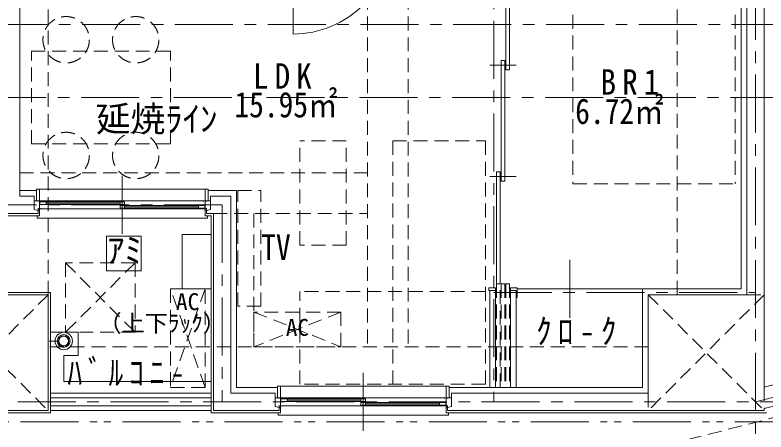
# Model space of a CAD drawing. Units: millimetres at full size; details may follow other scales. Extents: x -443943 to 462275, y -43546 to 79452.
# Drawn here: x -2979 to 3496, y -15478 to -11880 of the extents above; entities that cross this region are included whole.
import ezdxf
from ezdxf.enums import TextEntityAlignment as Align

# ---------------------------------------------------------------- set-up
doc = ezdxf.new("R2010")
doc.units = ezdxf.units.MM
doc.header["$LTSCALE"] = 100
for name, pattern in [('CHAIN1', [8, 5, -1, 1, -1]), ('DASHED1', [1.8, 1.2, -0.6]), ('DASHED2', [3, 2, -1]), ('DOUBLE_CHAIN1', [8.8, 5, -1, 0.6, -0.6, 0.6, -1])]:
    doc.linetypes.add(name, pattern=pattern)
for name, color, linetype, lineweight in [('4-0_仕上', 7, 'Continuous', 15), ('4-1_通り芯', 4, 'Continuous', 9), ('4-2_躯体', 3, 'Continuous', 20), ('4-3_建具', 4, 'Continuous', 9), ('4-5_文字', 7, 'Continuous', 15), ('4-A_目地･ﾊｯﾁ', 4, 'Continuous', 9), ('4-B_E-PANL', 1, 'Continuous', 18)]:
    doc.layers.add(name, color=color, linetype=linetype, lineweight=lineweight)
doc.styles.add('ＭＳ ゴシック', font='')
doc.styles.get('ＭＳ ゴシック').set_extended_font_data('MS Gothic')

msp = doc.modelspace()

# ---------------------------------------------------------------- linework, layer by layer
at = {"layer": '4-0_仕上', "linetype": 'DASHED1'}
for p, q in [((60.8, -8113.1), (60.8, -14743.1)), ((410.8, -8113.1), (410.8, -14743.1)), ((-2694.2, -8413.1), (-2694.2, -14293.1)), ((2730.8, -8413.1), (2730.8, -14293.1)), ((-2939.2, -13243.1), (60.8, -13243.1)), ((-1269.2, -13593.1), (60.8, -13593.1)), ((-919.2, -13593.1), (-919.2, -14743.1)), ((2480.8, -14743.1), (-2694.2, -14743.1))]:
    msp.add_line(p, q, dxfattribs=at)
at = {"layer": '4-0_仕上'}
for p, q in [((3280.8, -9863.1), (3280.8, -14243.1)), ((-2794.2, -13393.1), (-2939.2, -13393.1)), ((-1069.2, -13393.1), (-1314.2, -13393.1)), ((-1069.2, -13393.1), (-1069.2, -15093.1)), ((-2769.2, -13613.1), (-3389.2, -13613.1)), ((-1289.2, -13613.1), (-1339.2, -13613.1)), ((-1289.2, -13613.1), (-1289.2, -15313.1)), ((-1289.2, -15143.1), (-2674.2, -15143.1)), ((-716.7, -15093.1), (-1069.2, -15093.1)), ((2430.8, -15093.1), (763.3, -15093.1)), ((-2674.2, -15313.1), (-3714.2, -15313.1)), ((-2674.2, -15293.1), (-1289.2, -15293.1)), ((-691.7, -15313.1), (-1289.2, -15313.1)), ((3500.8, -15313.1), (738.3, -15313.1))]:
    msp.add_line(p, q, dxfattribs=at)
at = {"layer": '4-0_仕上', "color": 4, "linetype": 'DASHED1', "lineweight": 9}
for p, q in [((-919.2, -14443.1), (-919.2, -14743.1)), ((-169.2, -14443.1), (-919.2, -14743.1)), ((-169.2, -14743.1), (-169.2, -14443.1)), ((-919.2, -14743.1), (-169.2, -14743.1))]:
    msp.add_line(p, q, dxfattribs=at)
at = {"layer": '4-0_仕上'}
for points in [[(2430.8, -15093.1), (2430.8, -14243.1), (3280.8, -14243.1)], [(-3714.2, -14273.1), (-2674.2, -14273.1), (-2674.2, -15313.1)]]:
    msp.add_lwpolyline(points, dxfattribs=at)
at = {"layer": '4-0_仕上', "color": 4, "linetype": 'DASHED1', "lineweight": 9}
msp.add_lwpolyline([(-169.2, -14443.1), (-919.2, -14443.1), (-169.2, -14743.1)], dxfattribs=at)
at = {"layer": '4-1_通り芯', "linetype": 'CHAIN1'}
for p, q in [((3405.8, -3594.4), (3405.8, -19068.1)), ((1148.3, -11130.6), (1148.3, -15218.1)), ((3405.8, -15218.1), (15105.8, -12224.3)), ((-1194.2, -13518.1), (-5194.2, -13518.1)), ((-1194.2, -13518.1), (-1194.2, -15218.1)), ((1148.3, -14275.6), (3405.8, -14275.6)), ((-18955.9, -15218.1), (21355.8, -15218.1))]:
    msp.add_line(p, q, dxfattribs=at)
at = {"layer": '4-1_通り芯', "linetype": 'DASHED1'}
msp.add_line((-18628.4, -21030.8), (22445.6, -10524.5), dxfattribs=at)
at = {"layer": '4-1_通り芯', "color": 134, "linetype": 'DASHED2', "lineweight": 5}
msp.add_circle((9485.3, -7575.1), 6935.7, dxfattribs=at)
at = {"layer": '4-2_躯体'}
for p, q in [((3480.8, -9663.1), (3480.8, -15090.5)), ((-2939.2, -9813.1), (-2939.2, -13443.1)), ((3330.8, -9813.1), (3330.8, -14293.1)), ((-2814.2, -13443.1), (-2939.2, -13443.1)), ((-1119.2, -13443.1), (-1294.2, -13443.1)), ((-1294.2, -13558.7), (-1294.2, -13443.1)), ((-1119.2, -13443.1), (-1119.2, -15143.1)), ((-2779.2, -13593.1), (-3379.2, -13593.1)), ((-2779.2, -13593.1), (-2779.2, -13568.1)), ((-1329.2, -13568.1), (-1294.2, -13558.7)), ((-1329.2, -13568.1), (-1329.2, -13593.1)), ((-1269.2, -13593.1), (-1329.2, -13593.1)), ((-1269.2, -13593.1), (-1269.2, -15293.1)), ((-3694.2, -14293.1), (-2694.2, -14293.1)), ((-2694.2, -14293.1), (-2694.2, -15293.1)), ((2480.8, -14293.1), (3330.8, -14293.1)), ((2480.8, -15143.1), (2480.8, -14293.1)), ((3480.8, -15276.3), (4259.4, -15077.1)), ((-736.7, -15143.1), (-1119.2, -15143.1)), ((-736.7, -15143.1), (-736.7, -15258.7)), ((783.3, -15258.7), (783.3, -15143.1)), ((2480.8, -15143.1), (783.3, -15143.1)), ((-736.7, -15258.7), (-701.7, -15268.1)), ((-701.7, -15293.1), (-701.7, -15268.1)), ((748.3, -15268.1), (783.3, -15258.7)), ((748.3, -15268.1), (748.3, -15293.1)), ((3480.8, -15276.3), (3480.8, -15293.1)), ((-2694.2, -15293.1), (-3694.2, -15293.1)), ((-701.7, -15293.1), (-1269.2, -15293.1)), ((3480.8, -15293.1), (748.3, -15293.1))]:
    msp.add_line(p, q, dxfattribs=at)
at = {"layer": '4-2_躯体', "linetype": 'DASHED1'}
for p, q in [((-3694.2, -14293.1), (-2694.2, -15293.1)), ((-2694.2, -14293.1), (-3694.2, -15293.1)), ((2480.8, -14293.1), (3480.8, -15293.1)), ((2480.8, -15143.1), (2480.8, -15293.1)), ((3480.8, -15090.5), (3480.8, -15293.1))]:
    msp.add_line(p, q, dxfattribs=at)
at = {"layer": '4-2_躯体'}
for points in [[(-2814.2, -13443.1), (-2814.2, -13558.7), (-2779.2, -13568.1)], [(3480.8, -15090.5), (4180.9, -14911.4), (4217, -15052.5)]]:
    msp.add_lwpolyline(points, dxfattribs=at)
at = {"layer": '4-2_躯体', "linetype": 'DASHED1'}
msp.add_lwpolyline([(3330.8, -14293.1), (3480.8, -14293.1), (2480.8, -15293.1)], dxfattribs=at)
at = {"layer": '4-3_建具'}
for p, q in [((-581, -11130.6), (-581, -12043.9)), ((-2054.2, -13268.1), (-2054.2, -13768.1)), ((-2794.2, -13483.1), (-2814.2, -13483.1)), ((-2779.2, -13483.1), (-1329.2, -13483.1)), ((-2779.2, -13488.1), (-2779.2, -13483.1)), ((-2769.2, -13483.1), (-2769.2, -13568.1)), ((-2034.2, -13513.6), (-2766.2, -13513.6)), ((-2754.2, -13483.1), (-2754.2, -13488.1)), ((-2711.7, -13490.6), (-2711.7, -13513.6)), ((-2074.2, -13502.1), (-2711.7, -13502.1)), ((-2074.2, -13490.6), (-2074.2, -13513.6)), ((-2074.2, -13522.6), (-2074.2, -13545.6)), ((-2034.2, -13490.6), (-2034.2, -13513.6)), ((-2034.2, -13522.6), (-2034.2, -13545.6)), ((-1396.7, -13522.6), (-1396.7, -13545.6)), ((-1354.2, -13483.1), (-1354.2, -13488.1)), ((-1339.2, -13483.1), (-1339.2, -13568.1)), ((-1329.2, -13483.1), (-1329.2, -13488.1)), ((-1314.2, -13483.1), (-1294.2, -13483.1)), ((-2779.2, -13568.1), (-2779.2, -13548.1)), ((-2779.2, -13553.1), (-1329.2, -13553.1)), ((-2754.2, -13548.1), (-2754.2, -13553.1)), ((-1396.7, -13534.1), (-2034.2, -13534.1)), ((-1354.2, -13548.1), (-1354.2, -13553.1)), ((-1329.2, -13548.1), (-1329.2, -13568.1)), ((-2789.2, -13613.1), (-2789.2, -13633.1)), ((-2789.2, -13633.1), (-1319.2, -13633.1)), ((-1319.2, -13613.1), (-1319.2, -13633.1)), ((1805.8, -13993.1), (1805.8, -14493.1)), ((2430.8, -14243.1), (1350.8, -14243.1)), ((23.3, -14968.1), (23.3, -15468.1)), ((-2674.2, -15183.1), (-1289.2, -15183.1)), ((-716.7, -15183.1), (-736.7, -15183.1)), ((-701.7, -15188.1), (-701.7, -15183.1)), ((-701.7, -15183.1), (748.3, -15183.1)), ((-691.7, -15183.1), (-691.7, -15268.1)), ((-688.7, -15190.6), (43.3, -15190.6)), ((-688.7, -15213.6), (-688.7, -15190.6)), ((43.3, -15213.6), (-688.7, -15213.6)), ((-676.7, -15183.1), (-676.7, -15188.1)), ((-634.2, -15190.6), (-634.2, -15213.6)), ((3.3, -15202.1), (-634.2, -15202.1)), ((3.3, -15190.6), (3.3, -15213.6)), ((43.3, -15190.6), (43.3, -15213.6)), ((723.3, -15183.1), (723.3, -15188.1)), ((738.3, -15183.1), (738.3, -15268.1)), ((748.3, -15183.1), (748.3, -15188.1)), ((763.3, -15183.1), (783.3, -15183.1)), ((-2674.2, -15253.1), (-1289.2, -15253.1)), ((-701.7, -15268.1), (-701.7, -15248.1)), ((-701.7, -15253.1), (748.3, -15253.1)), ((-676.7, -15248.1), (-676.7, -15253.1)), ((3.3, -15222.6), (3.3, -15245.6)), ((735.3, -15222.6), (3.3, -15222.6)), ((3.3, -15245.6), (735.3, -15245.6)), ((43.3, -15222.6), (43.3, -15245.6)), ((680.8, -15234.1), (43.3, -15234.1)), ((680.8, -15222.6), (680.8, -15245.6)), ((723.3, -15248.1), (723.3, -15253.1)), ((735.3, -15245.6), (735.3, -15222.6)), ((748.3, -15248.1), (748.3, -15268.1)), ((-711.7, -15313.1), (-711.7, -15333.1)), ((-711.7, -15333.1), (758.3, -15333.1)), ((758.3, -15313.1), (758.3, -15333.1))]:
    msp.add_line(p, q, dxfattribs=at)
at = {"layer": '4-3_建具', "color": 7, "lineweight": 15}
for p, q in [((1251.8, -12353.1), (1251.8, -11353.1)), ((1284.8, -12353.1), (1284.8, -11353.1)), ((1244.8, -12273.1), (1211.8, -12273.1)), ((1211.8, -13313.1), (1211.8, -12273.1)), ((1244.8, -13313.1), (1244.8, -12273.1)), ((1340.8, -12313.1), (1115.8, -12313.1)), ((1284.8, -12353.1), (1251.8, -12353.1)), ((1340.8, -13273.1), (1115.8, -13273.1)), ((1204.8, -13233.1), (1171.8, -13233.1)), ((1171.8, -14199), (1171.8, -13233.1)), ((1204.8, -14199), (1204.8, -13233.1)), ((1244.8, -13313.1), (1211.8, -13313.1)), ((-2794.2, -13383.1), (-1314.2, -13383.1)), ((-2794.2, -13483.1), (-2794.2, -13383.1)), ((-1314.2, -13483.1), (-1314.2, -13383.1)), ((-2779.2, -13568.1), (-2769.2, -13568.1)), ((-2769.2, -13568.1), (-2769.2, -13613.1)), ((-1339.2, -13568.1), (-1329.2, -13568.1)), ((-1339.2, -13568.1), (-1339.2, -13613.1)), ((1105.8, -14233.1), (1105.8, -14258.1)), ((1164.8, -14233.1), (1105.8, -14233.1)), ((1164.8, -14233.1), (1164.8, -15093.1)), ((1291.8, -14233.1), (1350.8, -14233.1)), ((1291.8, -14233.1), (1291.8, -15093.1)), ((1350.8, -14233.1), (1350.8, -14258.1)), ((1164.8, -14258.1), (1105.8, -14258.1)), ((1115.8, -14258.1), (1115.8, -15093.1)), ((-716.7, -15083.1), (763.3, -15083.1)), ((-716.7, -15183.1), (-716.7, -15083.1)), ((-691.7, -15083.1), (-691.7, -15183.1)), ((738.3, -15083.1), (738.3, -15183.1)), ((763.3, -15183.1), (763.3, -15083.1)), ((-691.7, -15183.1), (-716.7, -15183.1)), ((738.3, -15183.1), (763.3, -15183.1)), ((-701.7, -15268.1), (-691.7, -15268.1)), ((-691.7, -15268.1), (-691.7, -15313.1)), ((738.3, -15268.1), (748.3, -15268.1)), ((738.3, -15268.1), (738.3, -15313.1))]:
    msp.add_line(p, q, dxfattribs=at)
at = {"layer": '4-3_建具', "color": 3, "lineweight": 20}
for p, q in [((-2801.1, -13593.1), (-2797.6, -13593.1)), ((-723.6, -15293.1), (-720.1, -15293.1))]:
    msp.add_line(p, q, dxfattribs=at)
at = {"layer": '4-3_建具', "linetype": 'DASHED1'}
for p, q in [((1204.8, -14199), (1171.8, -14199)), ((1171.8, -14199), (1171.8, -15093.1)), ((1204.8, -15093.1), (1204.8, -14199)), ((1211.8, -14199), (1244.8, -14199)), ((1211.8, -14199), (1211.8, -15093.1)), ((1244.8, -14199), (1244.8, -15093.1)), ((1251.8, -14199), (1284.8, -14199)), ((1251.8, -14199), (1251.8, -15093.1)), ((1284.8, -14199), (1284.8, -15093.1))]:
    msp.add_line(p, q, dxfattribs=at)
at = {"layer": '4-3_建具', "color": 7, "lineweight": 15}
for points in [[(-2769.2, -13383.1), (-2769.2, -13483.1), (-2794.2, -13483.1)], [(-1339.2, -13383.1), (-1339.2, -13483.1), (-1314.2, -13483.1)], [(1291.8, -14258.1), (1340.8, -14258.1), (1340.8, -15093.1)], [(1350.8, -14258.1), (1350.8, -14318.1), (1340.8, -14318.1)]]:
    msp.add_lwpolyline(points, dxfattribs=at)
at = {"layer": '4-3_建具'}
for points in [[(-2766.2, -13513.6), (-2766.2, -13490.6), (-2034.2, -13490.6)], [(-2074.2, -13545.6), (-1342.2, -13545.6), (-1342.2, -13522.6), (-2074.2, -13522.6)]]:
    msp.add_lwpolyline(points, dxfattribs=at)
msp.add_arc((-581, -11193.9), 850, 270, 1.27131, dxfattribs=at)
at = {"layer": '4-A_目地･ﾊｯﾁ', "linetype": 'DASHED1'}
for p, q in [((1830.8, -11338.1), (1830.8, -13338.1)), ((3230.8, -11338.1), (3230.8, -13338.1)), ((-2838.6, -12192.5), (-1638.6, -12192.5)), ((-2838.6, -12992.5), (-2838.6, -12192.5)), ((-1638.6, -12992.5), (-1638.6, -12192.5)), ((-2838.6, -12992.5), (-1638.6, -12992.5)), ((1830.8, -13338.1), (3230.8, -13338.1)), ((-1059.2, -13393.1), (-859.2, -13393.1)), ((-859.2, -14393.1), (-859.2, -13393.1)), ((-1339.2, -14243.1), (-1639.2, -14243.1)), ((-1339.2, -15093.1), (-1639.2, -14243.1)), ((-1339.2, -14243.1), (-1639.2, -15093.1)), ((-1639.2, -14243.1), (-1639.2, -15093.1)), ((-1339.2, -15093.1), (-1339.2, -14243.1)), ((1077, -14266.3), (-523, -14266.3)), ((-1639.2, -15093.1), (-1339.2, -15093.1))]:
    msp.add_line(p, q, dxfattribs=at)
at = {"layer": '4-A_目地･ﾊｯﾁ'}
for p, q in [((-2434.2, -14618.1), (-2674.2, -14618.1)), ((-2559.2, -14818.1), (-2559.2, -15043.1)), ((-1289.2, -15043.1), (-2559.2, -15043.1))]:
    msp.add_line(p, q, dxfattribs=at)
at = {"layer": '4-A_目地･ﾊｯﾁ', "color": 2, "lineweight": 15}
msp.add_line((-2684.2, -14693.1), (-2603.7, -14693.1), dxfattribs=at)
at = {"layer": '4-A_目地･ﾊｯﾁ', "linetype": 'DASHED1'}
for points in [[(-123, -13866.3), (-523, -13866.3), (-523, -12966.3)], [(-123, -13866.3), (-123, -12966.3), (-523, -12966.3)], [(277, -15066.3), (277, -12966.3), (1077, -12966.3), (1077, -15066.3), (-523, -15066.3), (-523, -14266.3)], [(-859.2, -14393.1), (-1059.2, -14393.1), (-1059.2, -13393.1)]]:
    msp.add_lwpolyline(points, dxfattribs=at)
at = {"layer": '4-A_目地･ﾊｯﾁ'}
msp.add_lwpolyline([(-1289.2, -14243.1), (-1539.2, -14243.1), (-1539.2, -13773.1), (-1289.2, -13773.1)], close=True, dxfattribs=at)
msp.add_lwpolyline([(-2559.2, -14818.1), (-2434.2, -14818.1), (-2434.2, -14618.1)], dxfattribs=at)
at = {"layer": '4-A_目地･ﾊｯﾁ', "linetype": 'DASHED1'}
for centre in [(-2538.6, -12093.2), (-1938.6, -12093.2), (-2538.6, -13091.8), (-1938.6, -13091.8)]:
    msp.add_circle(centre, 200, dxfattribs=at)
at = {"layer": '4-A_目地･ﾊｯﾁ', "color": 2, "lineweight": 15}
for radius in [75, 55, 44.5, 41.8]:
    msp.add_circle((-2559.2, -14693.1), radius, dxfattribs=at)
at = {"layer": '4-B_E-PANL', "linetype": 'CHAIN1'}
for p, q in [((4499.7, -11963), (-10673.5, -11963.1)), ((-12009.6, -12591.5), (5468.4, -12591.5))]:
    msp.add_line(p, q, dxfattribs=at)
at = {"layer": '4-B_E-PANL'}
for p, q in [((-2190.8, -13788.1), (-2190.8, -14088.1)), ((-1890.8, -13788.1), (-2190.8, -13788.1)), ((-1890.8, -14088.1), (-1890.8, -13788.1)), ((-2190.8, -14088.1), (-1890.8, -14088.1))]:
    msp.add_line(p, q, dxfattribs=at)
at = {"layer": '4-B_E-PANL', "color": 7, "linetype": 'DASHED1', "lineweight": 15}
for p, q in [((-2544.2, -14018.1), (-1944.2, -14618.1)), ((-1944.2, -14018.1), (-2544.2, -14618.1)), ((-2544.2, -14018.1), (-2544.2, -14618.1)), ((-1944.2, -14018.1), (-2544.2, -14018.1)), ((-1944.2, -14018.1), (-1944.2, -14618.1)), ((-1944.2, -14618.1), (-2544.2, -14618.1))]:
    msp.add_line(p, q, dxfattribs=at)
at = {"layer": '4-B_E-PANL', "linetype": 'DOUBLE_CHAIN1'}
msp.add_line((-17012.3, -15391.6), (5474.2, -15391.5), dxfattribs=at)

# ---------------------------------------------------------------- texts
at = {"layer": '4-5_文字', "style": 'ＭＳ ゴシック', "width": 0.85}
for s, p in [('15.95㎡', (-1088.1, -12829.3)), ('6.72㎡', (1850.5, -12885.8))]:
    msp.add_text(s, height=219.9, dxfattribs=at).set_placement(p, align=Align.BOTTOM_LEFT)
at = {"layer": '4-5_文字', "color": 4, "style": 'ＭＳ ゴシック'}
msp.add_text('AC', height=146.6, dxfattribs=at).set_placement((-644.2, -14693.1), align=Align.BOTTOM_LEFT)
at = {"layer": '4-5_文字', "char_height": 219.9, "attachment_point": 7, "style": 'ＭＳ ゴシック'}
for s, insert in [('\\T1.38;\\W0.9;LDK', (-927, -12515.7)), ('\\T1.38;\\W0.9;BR1', (2069.2, -12567.9)), ('\\T1.38;\\W0.9;ｸﾛ-ｸ', (1513, -14729.1)), ('\\T1.39;\\W0.85;ﾊﾞﾙｺﾆ-', (-2527.5, -15083))]:
    msp.add_mtext(s, dxfattribs=dict(at, insert=insert))
at = {"layer": '4-A_目地･ﾊｯﾁ', "color": 7, "style": 'ＭＳ ゴシック', "width": 0.85}
msp.add_text('TV', height=219.9, dxfattribs=at).set_placement((-856.9, -14058.6), align=Align.BOTTOM_LEFT)
at = {"layer": '4-A_目地･ﾊｯﾁ', "style": 'ＭＳ ゴシック'}
for s, p in [('AC', (-1591.2, -14470.8)), ('（上下ﾗｯｸ）', (-2260.5, -14656.4))]:
    msp.add_text(s, height=146.6, dxfattribs=at).set_placement(p, align=Align.BOTTOM_LEFT)
at = {"layer": '4-B_E-PANL', "style": 'ＭＳ ゴシック'}
for s, p in [('延焼ﾗｲﾝ', (-2283.5, -12952.1)), ('ｱﾐ', (-2185.5, -14084.7))]:
    msp.add_text(s, height=219.9, dxfattribs=at).set_placement(p, align=Align.BOTTOM_LEFT)

doc.saveas('drawing.dxf')
